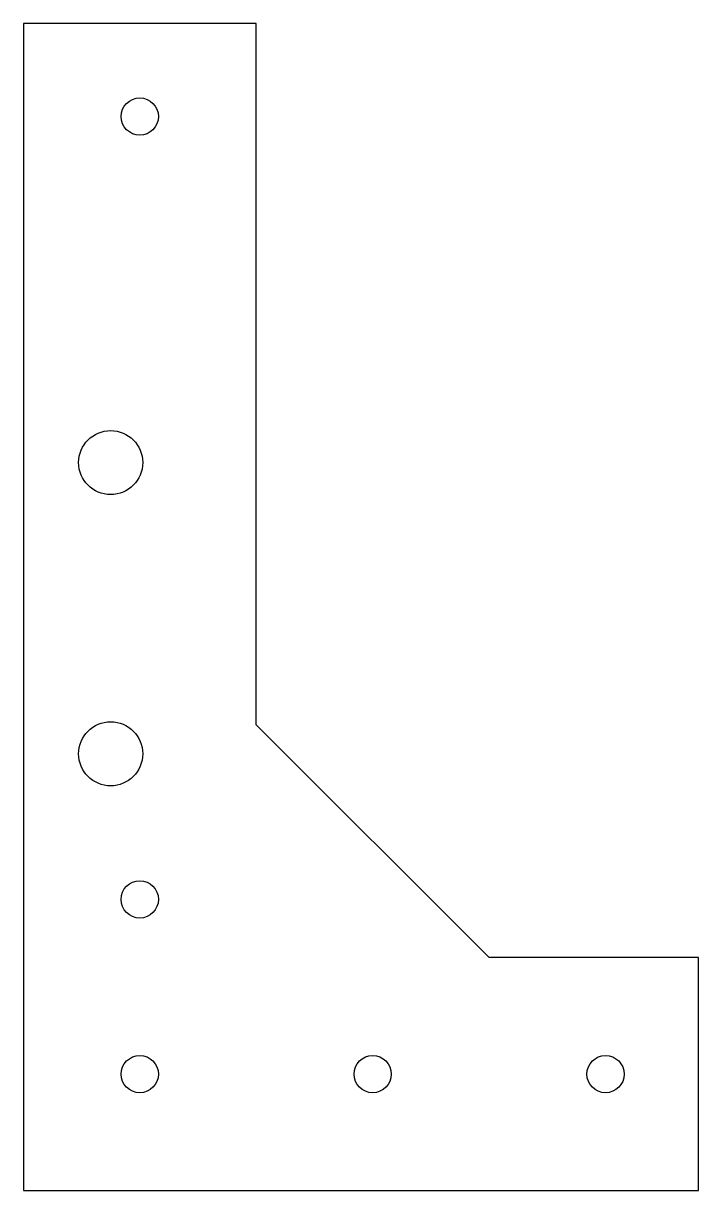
# Model space of a CAD drawing. Header units: millimetres. Extents: x -253 to -195, y -28 to 73.
import ezdxf

# ---------------------------------------------------------------- set-up
doc = ezdxf.new("R2010")
doc.units = ezdxf.units.MM

msp = doc.modelspace()

# ---------------------------------------------------------------- linework, layer by layer
at = {"color": 7, "linetype": 'Continuous', "lineweight": 25}
for p, q in [((-253.49, 72.71), (-253.49, -27.5)), ((-233.49, 72.71), (-253.49, 72.71)), ((-233.49, 12.5), (-233.49, 72.71)), ((-213.49, -7.5), (-233.49, 12.5)), ((-195.49, -7.5), (-213.49, -7.5)), ((-195.49, -27.5), (-195.49, -7.5)), ((-253.49, -27.5), (-195.49, -27.5))]:
    msp.add_line(p, q, dxfattribs=at)
for centre, radius in [((-243.49, 64.71), 1.6), ((-245.99, 35), 2.75), ((-245.99, 10), 2.75), ((-243.49, -2.5), 1.6), ((-243.49, -17.5), 1.6), ((-223.49, -17.5), 1.6), ((-203.49, -17.5), 1.6)]:
    msp.add_circle(centre, radius, dxfattribs=at)

doc.saveas('drawing.dxf')
